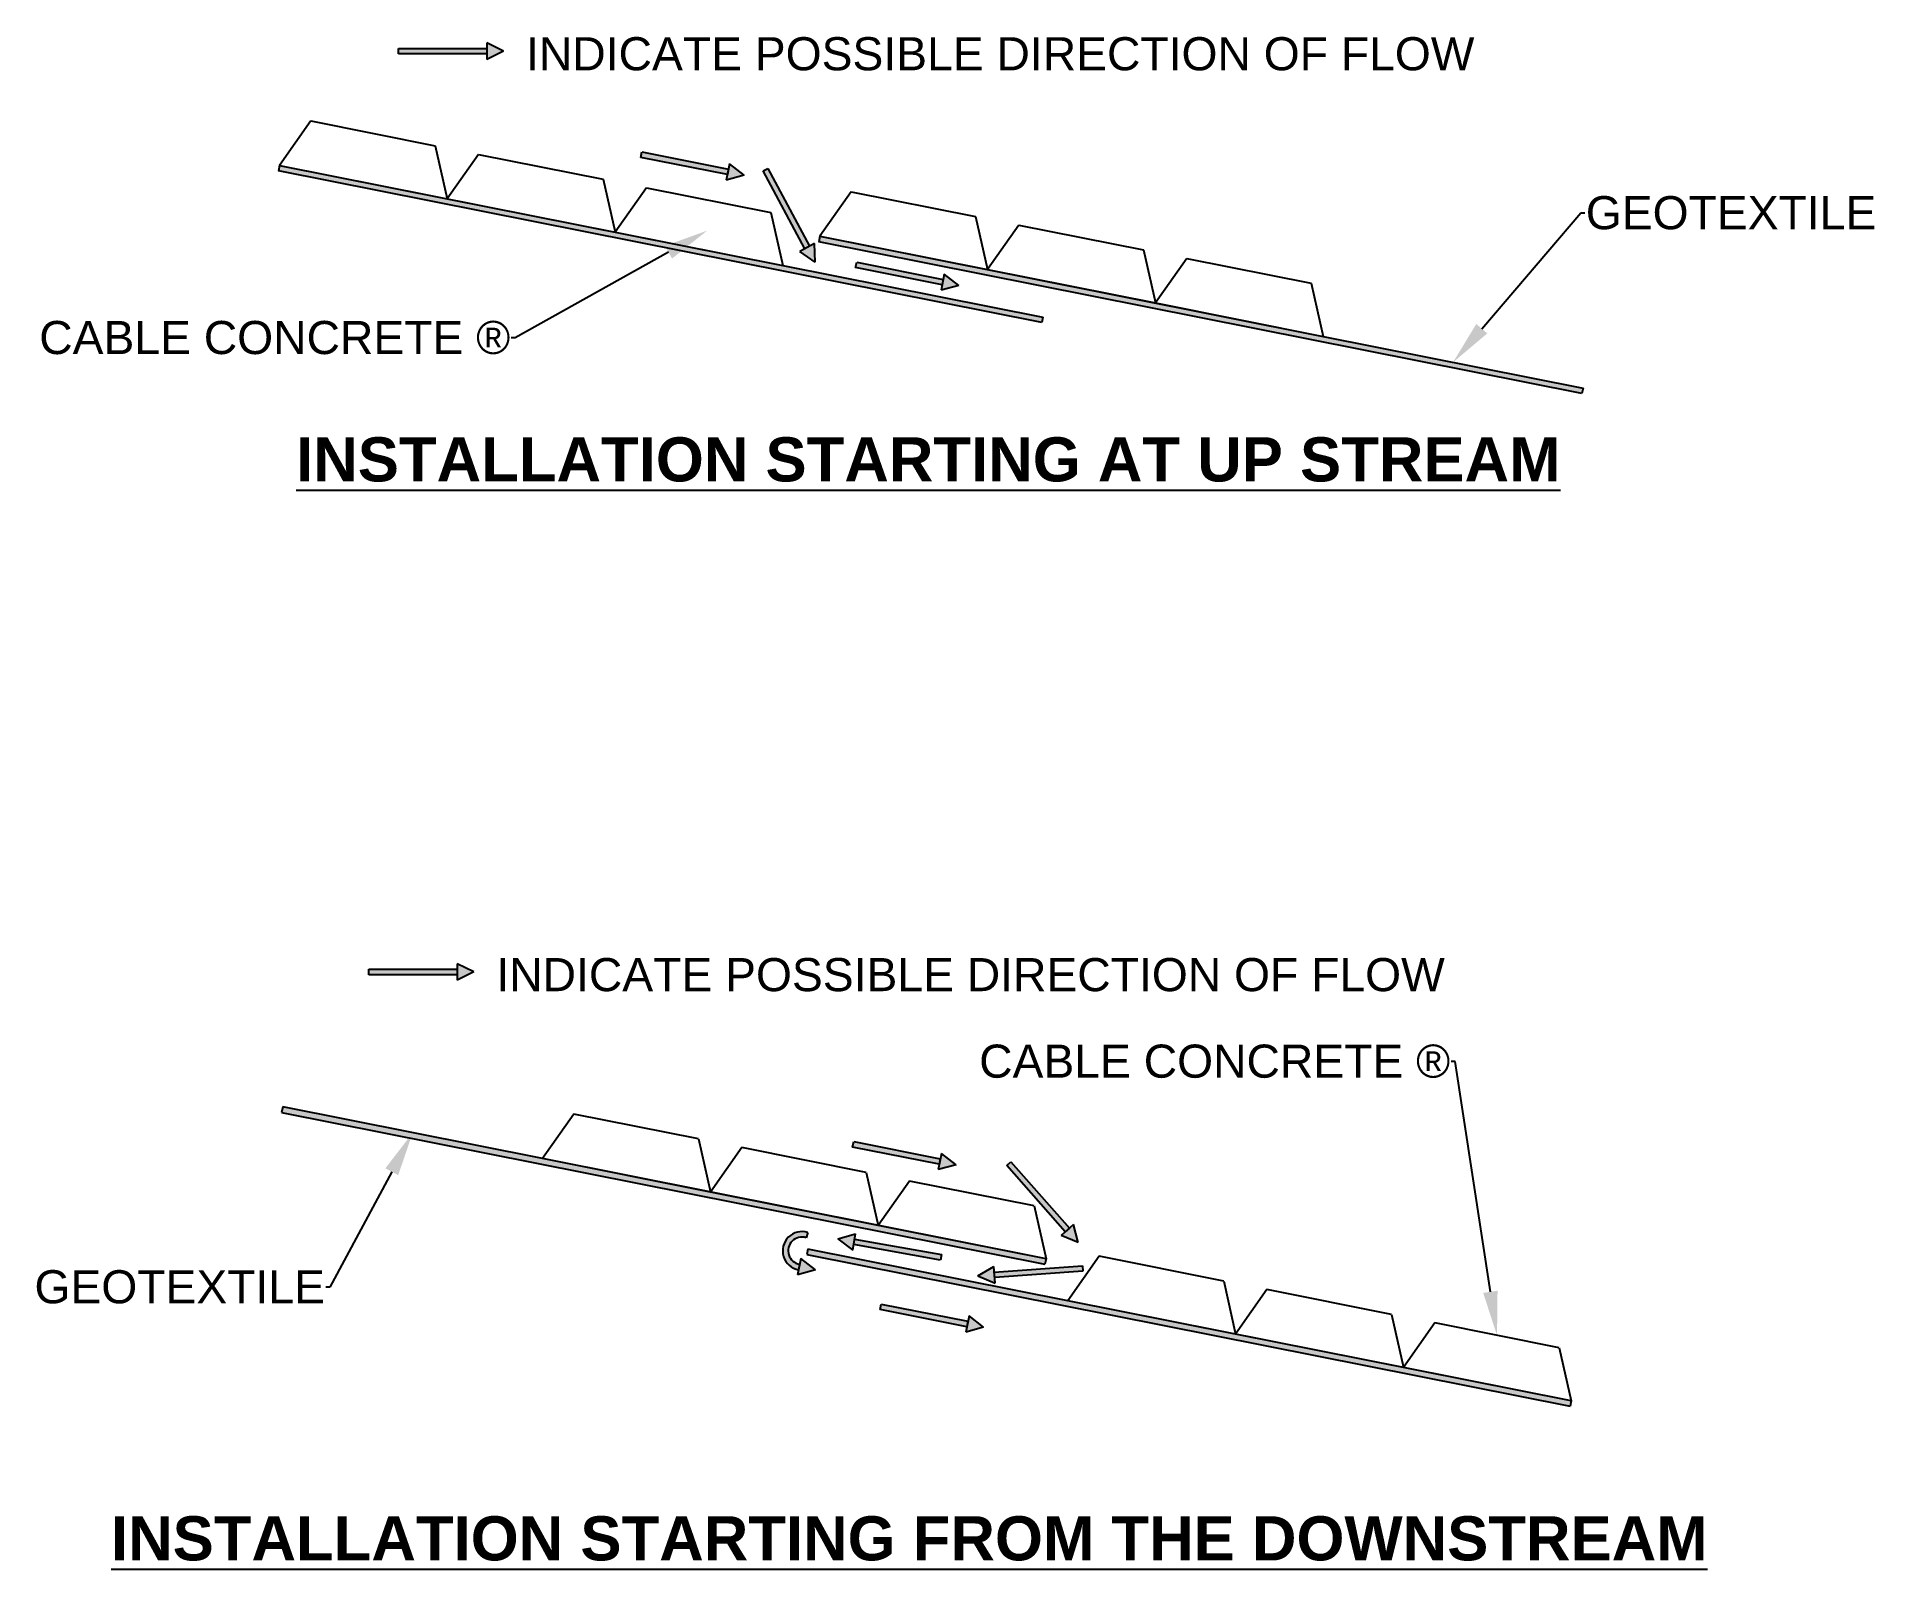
# Model space of a CAD drawing. Header units: inches. Extents: x -16 to 150, y -44 to 95.
import ezdxf
from ezdxf import colors
from ezdxf.entities.mleader import LeaderData, LeaderLine
from ezdxf.math import Vec2, Vec3

# ---------------------------------------------------------------- set-up
doc = ezdxf.new("R2010")
doc.units = ezdxf.units.IN
doc.header["$MEASUREMENT"] = 0
doc.styles.get("Standard").update_dxf_attribs({"font": 'arial.ttf'})

msp = doc.modelspace()

# ---------------------------------------------------------------- hatches: boundary and pattern name
h = msp.add_hatch(color=256)
h.dxf.hatch_style = 1
h.paths.add_polyline_path([(24.42, 93.42), (24.42, 93.92), (16.42, 93.92), (16.42, 93.42)])
h.paths.add_polyline_path([(24.42, 92.92), (25.92, 93.67), (24.42, 94.42)])
h = msp.add_hatch()
h.set_pattern_fill('ANSI38', color=256, scale=5)
h.paths.add_polyline_path([(74.68, 69.07), (74.77, 69.56), (51.24, 74.24), (5.63, 83.31), (5.53, 82.82)])
h.paths.add_polyline_path([(123.62, 62.65), (123.72, 63.14), (100.18, 67.82), (54.57, 76.89), (54.48, 76.4)])
h.paths.add_polyline_path([(29.47, -6.67), (5.93, -1.99), (5.83, -2.48), (74.98, -16.23), (75.08, -15.74)])
h.paths.add_polyline_path([(77.05, -19.54), (53.51, -14.86), (53.41, -15.35), (122.56, -29.1), (122.65, -28.61)])
h = msp.add_hatch(color=256)
h.dxf.hatch_style = 1
h.paths.add_polyline_path([(46.31, 82.97), (38.46, 84.53), (38.36, 84.04), (46.21, 82.48)])
h.paths.add_polyline_path([(46.41, 83.46), (46.11, 81.99), (47.73, 82.43)])
h.paths.add_polyline_path([(49.88, 83.04), (49.44, 82.81), (53.22, 75.76), (53.66, 75.99)])
h.paths.add_polyline_path([(54.11, 76.23), (52.78, 75.52), (54.15, 74.55)])
h.paths.add_polyline_path([(57.92, 74.54), (57.82, 74.05), (65.66, 72.49), (65.76, 72.98)])
h.paths.add_polyline_path([(65.86, 73.47), (65.57, 72), (67.18, 72.44)])
h.paths.add_polyline_path([(65.49, -6.69), (57.65, -5.13), (57.55, -5.62), (65.4, -7.18)])
h.paths.add_polyline_path([(65.59, -6.2), (65.3, -7.67), (66.92, -7.23)])
h.paths.add_polyline_path([(71.9, -6.97), (71.53, -7.3), (76.82, -13.3), (77.19, -12.97)])
h.paths.add_polyline_path([(77.57, -12.64), (76.44, -13.63), (78, -14.26)])
h.paths.add_polyline_path([(78.41, -16.88), (78.37, -16.38), (70.39, -16.95), (70.43, -17.45)])
h.paths.add_polyline_path([(70.36, -16.45), (68.91, -17.3), (70.46, -17.94)])
h.paths.add_polyline_path([(57.73, -13.97), (57.65, -14.46), (65.52, -15.86), (65.61, -15.36)])
h.paths.add_polyline_path([(57.82, -13.48), (56.21, -13.95), (57.56, -14.95)])
h.paths.add_polyline_path([(53.34, -13.84), (53.49, -13.36, 1.067467), (52.66, -16.74), (52.71, -16.47), (52.75, -16.25, -1.068616)])
h.paths.add_polyline_path([(52.85, -15.73), (52.57, -17.21), (54.18, -16.75)])
h.paths.add_polyline_path([(60.15, -19.85), (60.06, -20.34), (67.9, -21.9), (68, -21.41)])
h.paths.add_polyline_path([(68.1, -20.92), (67.81, -22.39), (69.42, -21.95)])
h = msp.add_hatch(color=256)
h.dxf.hatch_style = 1
h.paths.add_polyline_path([(21.73, 9.99), (21.73, 10.49), (13.73, 10.49), (13.73, 9.99)])
h.paths.add_polyline_path([(21.73, 9.49), (23.23, 10.24), (21.73, 10.99)])

# ---------------------------------------------------------------- linework, layer by layer
for p, q in [((16.42, 93.92), (24.42, 93.92)), ((16.42, 93.42), (16.42, 93.92)), ((24.42, 93.42), (16.42, 93.42)), ((24.42, 94.42), (24.42, 92.92)), ((25.92, 93.67), (24.42, 94.42)), ((24.42, 93.92), (24.42, 93.42)), ((25.92, 93.67), (24.42, 92.92)), ((8.47, 87.34), (5.63, 83.31)), ((8.47, 87.34), (19.75, 85.1)), ((19.75, 85.1), (20.83, 80.29)), ((5.63, 83.31), (5.53, 82.82)), ((5.63, 83.31), (20.83, 80.29)), ((5.63, 83.31), (51.24, 74.24)), ((23.67, 84.31), (20.83, 80.29)), ((23.67, 84.31), (34.95, 82.07)), ((38.36, 84.04), (38.46, 84.53)), ((46.21, 82.48), (38.36, 84.04)), ((38.46, 84.53), (46.31, 82.97)), ((46.41, 83.46), (46.11, 81.99)), ((47.73, 82.43), (46.41, 83.46)), ((74.68, 69.07), (5.53, 82.82)), ((34.95, 82.07), (36.03, 77.27)), ((47.73, 82.43), (46.11, 81.99)), ((46.31, 82.97), (46.21, 82.48)), ((49.44, 82.81), (49.88, 83.04)), ((53.22, 75.76), (49.44, 82.81)), ((49.88, 83.04), (53.66, 75.99)), ((20.83, 80.29), (36.03, 77.27)), ((38.87, 81.29), (36.03, 77.27)), ((38.87, 81.29), (50.15, 79.05)), ((57.41, 80.92), (54.57, 76.89)), ((57.41, 80.92), (68.69, 78.67)), ((50.15, 79.05), (51.24, 74.24)), ((68.69, 78.67), (69.78, 73.87)), ((36.03, 77.27), (51.24, 74.24)), ((54.57, 76.89), (54.48, 76.4)), ((54.57, 76.89), (69.78, 73.87)), ((54.57, 76.89), (100.18, 67.82)), ((72.62, 77.89), (69.78, 73.87)), ((72.62, 77.89), (83.89, 75.65)), ((54.11, 76.23), (52.78, 75.52)), ((54.15, 74.55), (52.78, 75.52)), ((53.66, 75.99), (53.22, 75.76)), ((54.15, 74.55), (54.11, 76.23)), ((123.62, 62.65), (54.48, 76.4)), ((83.89, 75.65), (84.98, 70.85)), ((51.24, 74.24), (74.77, 69.56)), ((57.82, 74.05), (57.92, 74.54)), ((65.66, 72.49), (57.82, 74.05)), ((57.92, 74.54), (65.76, 72.98)), ((65.86, 73.47), (65.57, 72)), ((67.18, 72.44), (65.86, 73.47)), ((69.78, 73.87), (84.98, 70.85)), ((87.82, 74.87), (84.98, 70.85)), ((87.82, 74.87), (99.1, 72.63)), ((67.18, 72.44), (65.57, 72)), ((65.76, 72.98), (65.66, 72.49)), ((99.1, 72.63), (100.18, 67.82)), ((84.98, 70.85), (100.18, 67.82)), ((74.77, 69.56), (74.68, 69.07)), ((100.18, 67.82), (123.72, 63.14)), ((123.72, 63.14), (123.62, 62.65)), ((13.73, 10.49), (21.73, 10.49)), ((13.73, 9.99), (13.73, 10.49)), ((21.73, 9.99), (13.73, 9.99)), ((21.73, 10.99), (21.73, 9.49)), ((23.23, 10.24), (21.73, 10.99)), ((21.73, 10.49), (21.73, 9.99)), ((23.23, 10.24), (21.73, 9.49)), ((5.93, -1.99), (5.83, -2.48)), ((5.83, -2.48), (74.98, -16.23)), ((29.47, -6.67), (5.93, -1.99)), ((32.31, -2.65), (29.47, -6.67)), ((43.59, -4.89), (32.31, -2.65)), ((43.59, -4.89), (44.67, -9.7)), ((47.51, -5.67), (44.67, -9.7)), ((58.79, -7.92), (47.51, -5.67)), ((57.55, -5.62), (57.65, -5.13)), ((65.4, -7.18), (57.55, -5.62)), ((57.65, -5.13), (65.49, -6.69)), ((65.59, -6.2), (65.3, -7.67)), ((66.92, -7.23), (65.59, -6.2)), ((44.67, -9.7), (29.47, -6.67)), ((75.08, -15.74), (29.47, -6.67)), ((58.79, -7.92), (59.87, -12.72)), ((66.92, -7.23), (65.3, -7.67)), ((65.49, -6.69), (65.4, -7.18)), ((71.53, -7.3), (71.9, -6.97)), ((76.82, -13.3), (71.53, -7.3)), ((71.9, -6.97), (77.19, -12.97)), ((59.87, -12.72), (44.67, -9.7)), ((62.71, -8.7), (59.87, -12.72)), ((73.99, -10.94), (62.71, -8.7)), ((73.99, -10.94), (75.08, -15.74)), ((75.08, -15.74), (59.87, -12.72)), ((77.57, -12.64), (76.44, -13.63)), ((77.19, -12.97), (76.82, -13.3)), ((78, -14.26), (77.57, -12.64)), ((53.49, -13.36), (53.34, -13.84)), ((53.51, -14.86), (53.41, -15.35)), ((77.05, -19.54), (53.51, -14.86)), ((56.21, -13.95), (57.82, -13.48)), ((56.21, -13.95), (57.56, -14.95)), ((57.56, -14.95), (57.82, -13.48)), ((65.52, -15.86), (57.65, -14.46)), ((57.73, -13.97), (65.61, -15.36)), ((78, -14.26), (76.44, -13.63)), ((52.85, -15.73), (52.57, -17.21)), ((52.75, -16.25), (52.66, -16.74)), ((54.18, -16.75), (52.85, -15.73)), ((53.41, -15.35), (122.56, -29.1)), ((65.61, -15.36), (65.52, -15.86)), ((68.91, -17.3), (70.36, -16.45)), ((70.46, -17.94), (70.36, -16.45)), ((70.39, -16.95), (78.37, -16.38)), ((75.08, -15.74), (74.98, -16.23)), ((79.89, -15.52), (77.05, -19.54)), ((78.37, -16.38), (78.41, -16.88)), ((91.17, -17.76), (79.89, -15.52)), ((54.18, -16.75), (52.57, -17.21)), ((68.91, -17.3), (70.46, -17.94)), ((70.43, -17.45), (70.39, -16.95)), ((78.41, -16.88), (70.43, -17.45)), ((91.17, -17.76), (92.25, -22.56)), ((60.06, -20.34), (60.15, -19.85)), ((60.15, -19.85), (68, -21.41)), ((92.25, -22.56), (77.05, -19.54)), ((122.65, -28.61), (77.05, -19.54)), ((95.09, -18.54), (92.25, -22.56)), ((106.37, -20.78), (95.09, -18.54)), ((67.9, -21.9), (60.06, -20.34)), ((68.1, -20.92), (67.81, -22.39)), ((68, -21.41), (67.9, -21.9)), ((69.42, -21.95), (68.1, -20.92)), ((106.37, -20.78), (107.45, -25.59)), ((110.29, -21.56), (107.45, -25.59)), ((121.57, -23.81), (110.29, -21.56)), ((69.42, -21.95), (67.81, -22.39)), ((107.45, -25.59), (92.25, -22.56)), ((121.57, -23.81), (122.65, -28.61)), ((122.65, -28.61), (107.45, -25.59)), ((122.65, -28.61), (122.56, -29.1))]:
    msp.add_line(p, q)
for radius in [1.74, 1.24]:
    msp.add_arc((52.96, -15.02), radius, 72.4783, 260.0776)

# ---------------------------------------------------------------- texts
at = {"attachment_point": 1}
for s, width, insert, char_height in [('INDICATE POSSIBLE DIRECTION OF FLOW', 87.2146, (27.97, 94.93), 3), ('{\\fArial|b1|i0|c0|p34;\\LINSTALLATION STARTING AT UP STREAM}', 129.5962, (7.14, 58.68), 4), ('INDICATE POSSIBLE DIRECTION OF FLOW', 87.2146, (25.28, 11.5), 3), ('{\\fArial|b1|i0|c0|p34;\\LINSTALLATION STARTING FROM THE DOWNSTREAM }', 146.6494, (-9.63, -39.07), 4)]:
    msp.add_mtext_dynamic_manual_height_columns(s, width=width, gutter_width=1, heights=[0], dxfattribs=dict(at, insert=insert, char_height=char_height))

# ---------------------------------------------------------------- leaders
ml = msp.add_multileader_mtext('Standard')
ml.set_content('GEOTEXTILE', color=256)
ml.set_leader_properties()
ml.build(insert=Vec2(0, 0))
ml.multileader.update_dxf_attribs({"dogleg_length": 0.36})
ctx = ml.context
ctx.base_point, ctx.char_height, ctx.landing_gap_size, ctx.plane_origin = Vec3(123.88, 79.01), 3, 0.09, Vec3(111.95, 65.48)
notes = []
notes.append((ctx, [(0, (1, 1, 0), (123.52, 79.01), (1, 0), 0.36, [(0, [(111.95, 65.48)], 0, [])])]))
ctx.mtext.insert, ctx.mtext.flow_direction = Vec3(123.97, 80.53), 5
ml = msp.add_multileader_mtext('Standard')
ml.set_content('CABLE CONCRETE ®', color=256)
ml.set_leader_properties()
ml.build(insert=Vec2(0, 0))
ml.multileader.update_dxf_attribs({"dogleg_length": 0.36})
ctx = ml.context
ctx.base_point, ctx.char_height, ctx.landing_gap_size, ctx.plane_origin = Vec3(-16.02, 67.69), 3, 0.09, Vec3(13.36, 83.6)
ctx.text_align_type = 2
notes.append((ctx, [(0, (1, 1, 0), (26.99, 67.69), (-1, 0), 0.36, [(0, [(44.37, 77.4)], 0, [])])]))
ctx.mtext.insert, ctx.mtext.alignment, ctx.mtext.flow_direction = Vec3(26.54, 69.22), 3, 5
ml = msp.add_multileader_mtext('Standard')
ml.set_content('CABLE CONCRETE ®', color=256)
ml.set_leader_properties()
ml.build(insert=Vec2(0, 0))
ml.multileader.update_dxf_attribs({"dogleg_length": 0.36})
ctx = ml.context
ctx.base_point, ctx.char_height, ctx.landing_gap_size, ctx.plane_origin = Vec3(69.12, 2.14), 3, 0.09, Vec3(116.24, -14.01)
ctx.text_align_type = 2
notes.append((ctx, [(0, (1, 1, 0), (112.14, 2.14), (-1, 0), 0.36, [(0, [(115.93, -22.69)], 0, [])])]))
ctx.mtext.insert, ctx.mtext.alignment, ctx.mtext.flow_direction = Vec3(111.69, 3.66), 3, 5
ml = msp.add_multileader_mtext('Standard')
ml.set_content('GEOTEXTILE', color=256)
ml.set_leader_properties()
ml.build(insert=Vec2(0, 0))
ml.multileader.update_dxf_attribs({"dogleg_length": 0.36})
ctx = ml.context
ctx.base_point, ctx.char_height, ctx.landing_gap_size, ctx.plane_origin = Vec3(-16.21, -18.31), 3, 0.09, Vec3(17.7, -4.33)
ctx.text_align_type = 2
notes.append((ctx, [(0, (1, 1, 0), (10.2, -18.31), (-1, 0), 0.36, [(0, [(17.7, -4.33)], 0, [])])]))
ctx.mtext.insert, ctx.mtext.alignment, ctx.mtext.flow_direction = Vec3(9.75, -16.78), 3, 5
for ctx, leaders in notes:
    for number, flags, end, landing, length, lines in leaders:
        leader = LeaderData()
        leader.index, (leader.has_last_leader_line, leader.has_dogleg_vector, leader.attachment_direction) = number, flags
        leader.last_leader_point, leader.dogleg_vector, leader.dogleg_length = Vec3(end), Vec3(landing), length
        for number, points, colour, breaks in lines:
            line = LeaderLine()
            line.index, line.vertices, line.color, line.breaks = number, Vec3.list(points), colors.encode_raw_color(colour), breaks
            leader.lines.append(line)
        ctx.leaders.append(leader)

doc.saveas('drawing.dxf')
